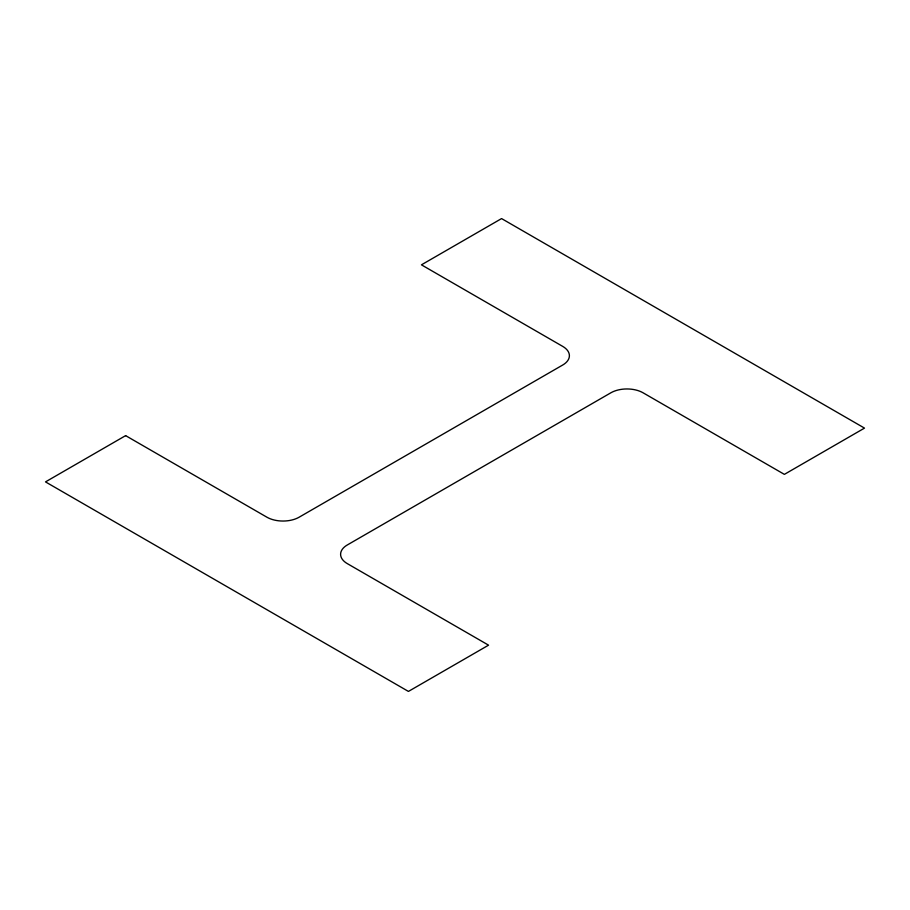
<?xml version="1.0" encoding="UTF-8"?>
<svg xmlns="http://www.w3.org/2000/svg" width="910" height="910" viewBox="0 0 910 910"><rect width="100%" height="100%" fill="white"/><g stroke="black" fill="none" stroke-linecap="round" stroke-linejoin="round"><path stroke-width="1.36" d="M125.625 435.628L45.5 481.89L408.431 691.418L488.556 645.167L347.29 563.609A22.818 13.172 0 0 1 347.29 544.976L610.837 392.813A22.818 13.172 0 0 1 643.108 392.813L784.374 474.372L864.5 428.11L501.569 218.582L421.444 264.833L562.71 346.391A22.818 13.172 0 0 1 562.71 365.024L299.162 517.187A22.818 13.172 0 0 1 266.892 517.187L125.625 435.628"/></g></svg>
